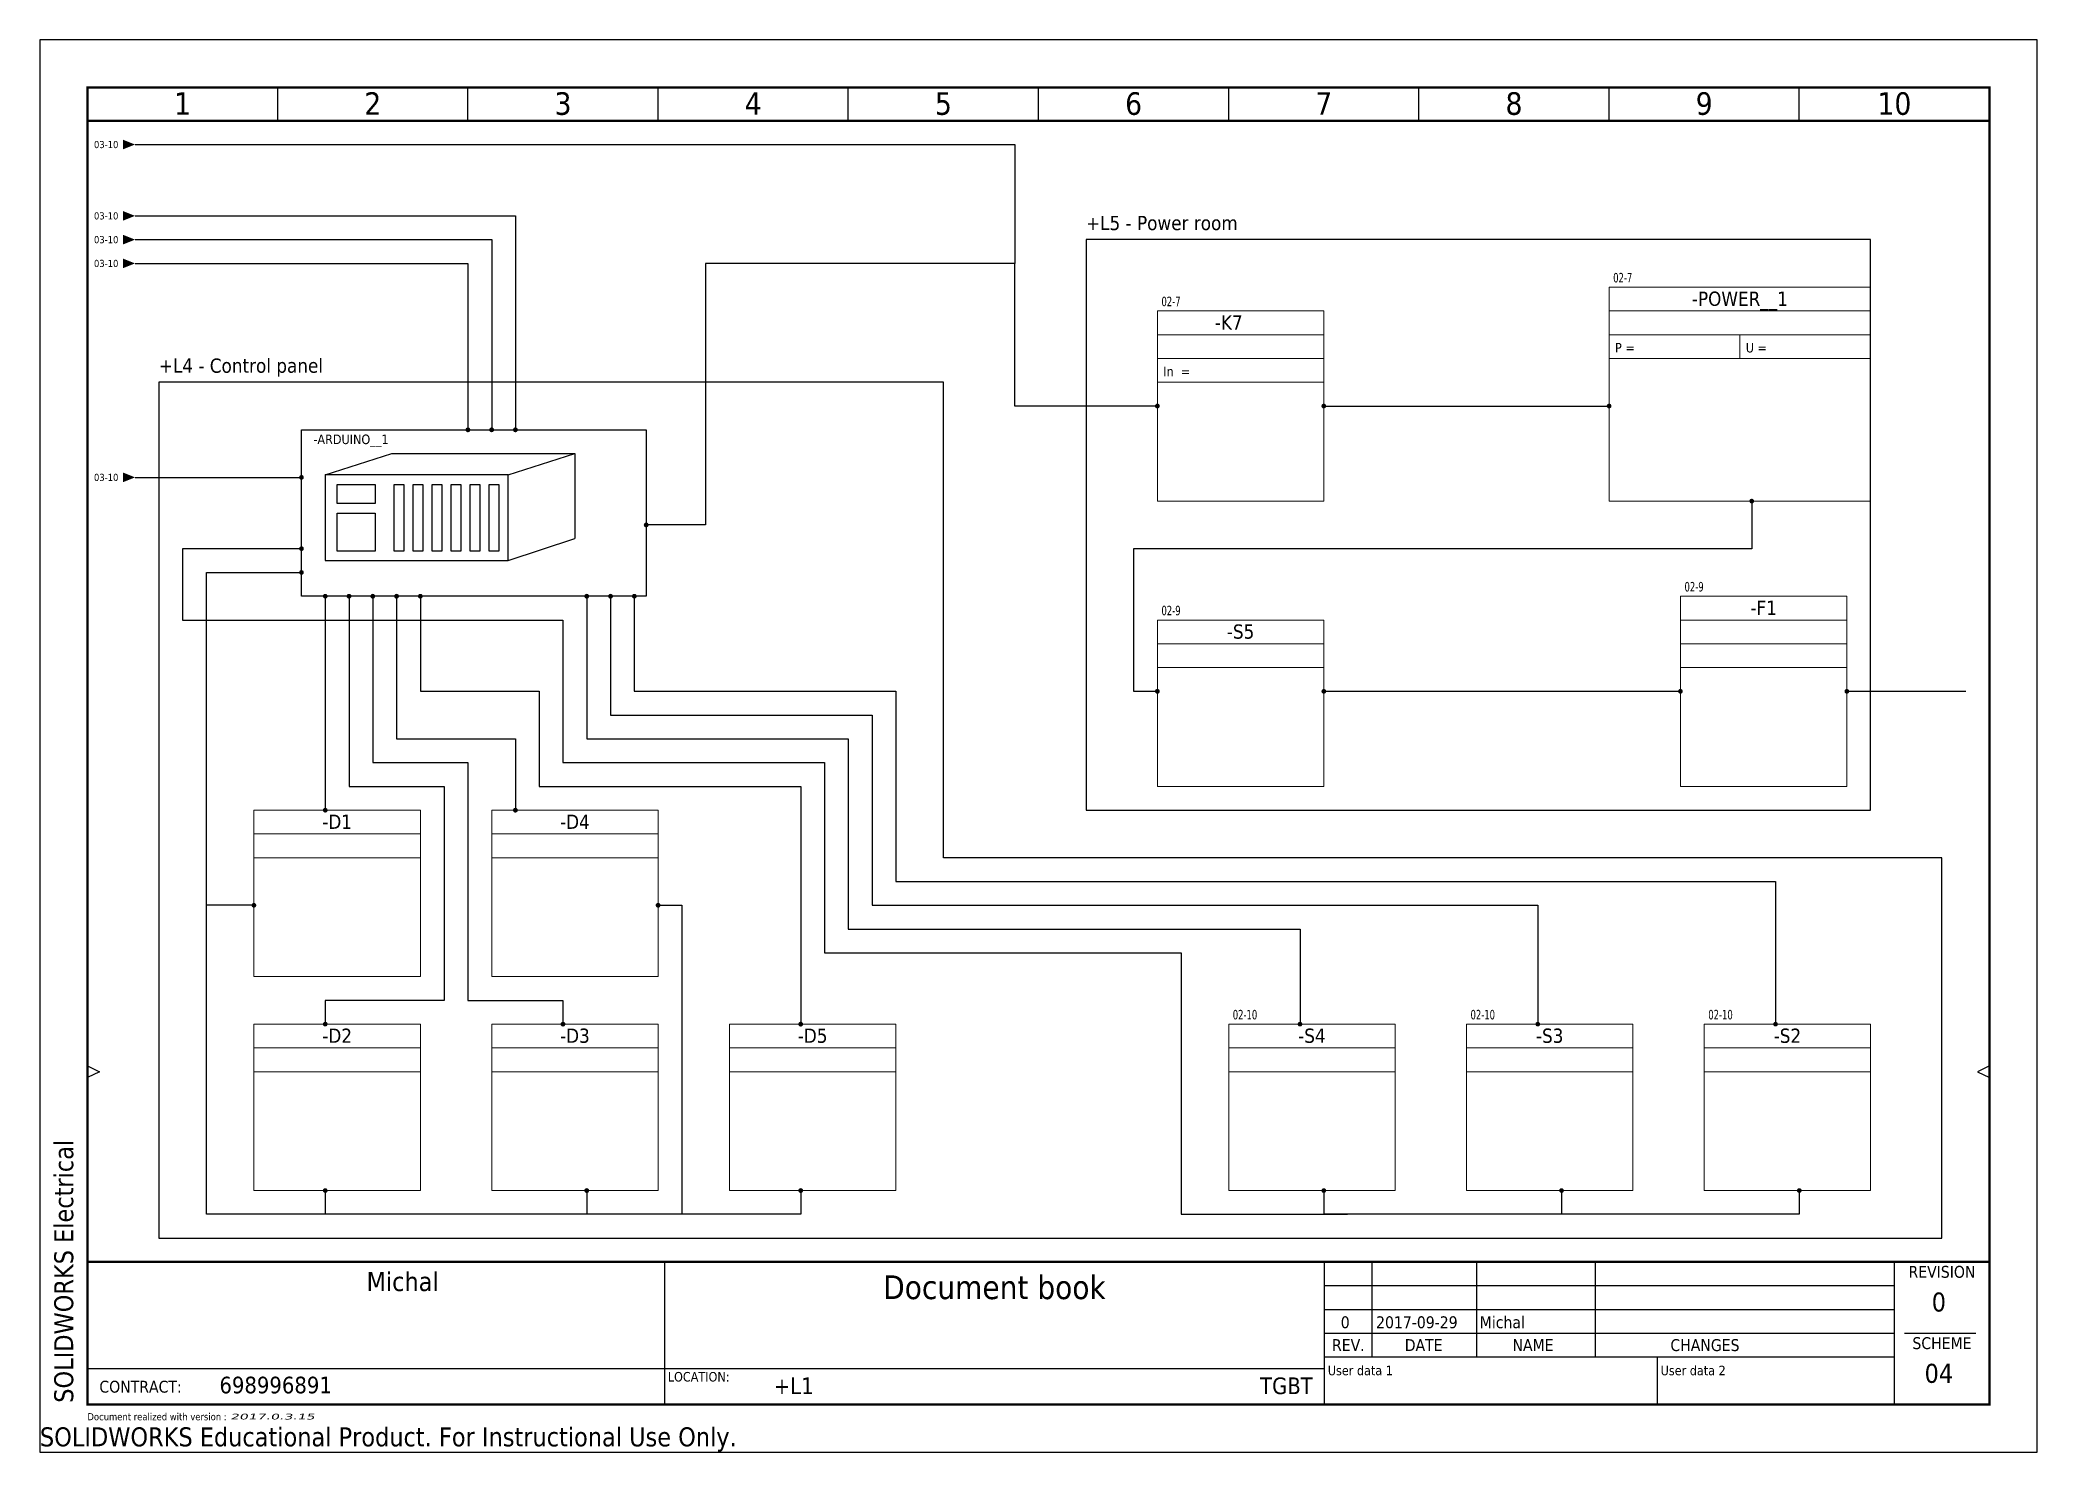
# Model space of a CAD drawing. Header units: millimetres. Extents: x 0 to 420, y 0 to 297.
import ezdxf
from ezdxf.enums import TextEntityAlignment as Align
from ezdxf.lldxf.tags import DXFTag

# ---------------------------------------------------------------- set-up
doc = ezdxf.new("R2010")
doc.units = ezdxf.units.MM
doc.header["$LTSCALE"] = 10
doc.linetypes.add('CONTINU', pattern=[0])
doc.layers.add('DoNotPrint', color=7, linetype='Continuous', plot=False)
doc.layers.add('TITLEBLOCK', color=7, linetype='Continuous')
doc.styles.add('Style2', font='')
doc.styles.add('TAHOMA_STANDARD', font='tahoma.ttf')
doc.styles.add('tr_lcontour', font='', dxfattribs={"height": 3})
doc.styles.add('tr_link', font='', dxfattribs={"height": 1.5})
doc.styles.get('Style2').set_extended_font_data('Tahoma')
doc.styles.get('tr_lcontour').set_extended_font_data('Tahoma')
doc.styles.get('tr_link').set_extended_font_data('Tahoma')
tags = doc.linetypes.add('INTERROMPU', pattern=[0.75, 0.5, -0.25]).pattern_tags.tags
tags[6:7] = [DXFTag(74, 4), DXFTag(75, 0), DXFTag(340, '0'), DXFTag(46, 0.0), DXFTag(50, 0.0), DXFTag(44, 0.0), DXFTag(45, 0.0)]
tags[4:5] = [DXFTag(74, 4), DXFTag(75, 0), DXFTag(340, '0'), DXFTag(46, 0.0), DXFTag(50, 0.0), DXFTag(44, 0.0), DXFTag(45, 0.0)]

# ---------------------------------------------------------------- blocks, each defined once
blk = doc.blocks.new('TR_FDP_BASEA3CA_EN')
at = {"color": 7}
for p, q in [((50, 280), (50, 287)), ((90, 280), (90, 287)), ((130, 280), (130, 287)), ((170, 280), (170, 287)), ((210, 280), (210, 287)), ((250, 280), (250, 287)), ((290, 280), (290, 287)), ((330, 280), (330, 287)), ((370, 280), (370, 287)), ((10, 81.25), (12.5, 80)), ((12.5, 80), (10, 78.75)), ((410, 81.25), (407.5, 80)), ((407.5, 80), (410, 78.75)), ((131.41, 10), (131.41, 40)), ((270.16, 10), (270.16, 40)), ((280.16, 20), (280.16, 40)), ((302.16, 20), (302.16, 40)), ((327.16, 20), (327.16, 40)), ((390, 10), (390, 40)), ((270.16, 35), (390, 35)), ((270.16, 30), (390, 30)), ((270.16, 25), (390, 25)), ((392.11, 25), (407.11, 25)), ((270.16, 17.5), (10, 17.5)), ((270.16, 20), (390, 20)), ((340.08, 20), (340.08, 10))]:
    blk.add_line(p, q, dxfattribs=at)
at = {"color": 7, "const_width": 0.5}
blk.add_lwpolyline([(10, 287), (410, 287), (410, 10), (10, 10)], close=True, dxfattribs=at)
for points in [[(10, 280), (410, 280)], [(10, 40), (410, 40)]]:
    blk.add_lwpolyline(points, dxfattribs=at)
at = {"layer": 'DoNotPrint', "color": 7}
for p, q in [((420, 297), (0, 297)), ((0, 297), (0, 0)), ((420, 0), (420, 297)), ((0, 0), (420, 0))]:
    blk.add_line(p, q, dxfattribs=at)
at = {"color": 7, "style": 'TAHOMA_STANDARD'}
for s, p in [('REVISION', (400, 37.91)), ('CHANGES', (350.16, 22.5)), ('SCHEME', (400, 22.91))]:
    blk.add_text(s, height=2.5, dxfattribs=at).set_placement(p, align=Align.MIDDLE_CENTER)
for s, p in [('REV.', (275.16, 22.5)), ('DATE', (291, 22.5)), ('NAME', (314, 22.5))]:
    blk.add_text(s, height=2.5, dxfattribs=at).set_placement(p, align=Align.MIDDLE)
for s, height, p in [('LOCATION:', 2, (132.04, 15.84)), ('CONTRACT:', 2.5, (12.5, 13.75)), ('Document realized with version :', 1.5, (9.99, 7.44))]:
    blk.add_text(s, height=height, dxfattribs=at).set_placement(p, align=Align.MIDDLE_LEFT)
for tag, height, p in [('#COL', 4.75, (30, 281.25)), ('#COL', 4.75, (70, 281.25)), ('#COL', 4.75, (110, 281.25)), ('#COL', 4.75, (150, 281.25)), ('#COL', 4.75, (190, 281.25)), ('#COL', 4.75, (230, 281.25)), ('#COL', 4.75, (270, 281.25)), ('#COL', 4.75, (310, 281.25)), ('#COL', 4.75, (350, 281.25)), ('#COL', 4.75, (390, 281.25)), ('#PROJECT_DWG_OFFICE', 4, (76.27, 33.86)), ('#BUNDLE_TZ_0_L1', 5, (200.73, 32.17)), ('#PROJECT_DWG_OFFICE_ADDRESS_1', 3, (76.27, 28.22)), ('#PROJECT_DWG_OFFICE_ADDRESS_2', 3, (76.27, 24.16)), ('#FOLIO_TZ_1_L1', 4, (200.8, 24.51)), ('#PROJECT_DWG_OFFICE_ADDRESS_3', 3, (76.27, 19.93)), ('#FOLIO_TZ_2_L1', 4, (200.74, 18.8))]:
    blk.add_attdef(tag, text='', height=height, dxfattribs=at).set_placement(p, align=Align.CENTER)
blk.add_attdef('#APP_NAME', text='', height=4, rotation=90, dxfattribs=at).set_placement((5, 10.37), align=Align.MIDDLE_LEFT)
for tag, height, p in [('#REV_NO_-0', 2.5, (274.5, 37.3)), ('#REV_NO_-1', 2.5, (274.5, 32.4)), ('#REV_NO', 4, (399.35, 31.56)), ('#REV_NO_-2', 2.5, (274.5, 27.3)), ('#FOLIO_TAG', 4, (399.35, 16.56))]:
    blk.add_attdef(tag, text='', height=height, dxfattribs=at).set_placement(p, align=Align.MIDDLE_CENTER)
for tag, height, p in [('#REV_CREATED_ON_-0', 2.5, (281, 37.2)), ('#REV_CREATED_BY_-0', 2.5, (302.7, 37.3)), ('#REV_NO_-0_TZ_0_L1', 2.5, (327.9, 37.3)), ('#REV_CREATED_BY_-1', 2.5, (302.7, 32.4)), ('#REV_CREATED_ON_-1', 2.5, (281, 32.1)), ('#REV_NO_-1_TZ_0_L1', 2.5, (327.9, 32.1)), ('#REV_CREATED_ON_-2', 2.5, (281, 27.3)), ('#REV_CREATED_BY_-2', 2.5, (302.8, 27.3)), ('#REV_NO_-2_TZ_0_L1', 2.5, (327.9, 27.5)), ('#FOLIO_LOC_TAG', 3.5, (154.33, 13.94))]:
    blk.add_attdef(tag, text='', height=height, dxfattribs=at).set_placement(p, align=Align.MIDDLE_LEFT)
for tag, p, height in [('##BUNDLE_TX_0_EN', (270.84, 16.16), 2), ('##BUNDLE_TX_1_EN', (340.84, 16.16), 2), ('#BUNDLE_TX_0', (271.84, 12.16), 2.5), ('#BUNDLE_TX_1', (342.1, 12.16), 2.5)]:
    blk.add_attdef(tag, p, '', height=height, dxfattribs=at)
blk.add_attdef('#PROJECT_CONTRACT_NUM', text='', height=3.5, dxfattribs=at).set_placement((37.75, 11.3), align=Align.BOTTOM_LEFT)
blk.add_attdef('#FOLIO_LOC_TZ_0_L1', text='', height=3.5, dxfattribs=at).set_placement((267.68, 13.94), align=Align.MIDDLE_RIGHT)
at = {"color": 7, "style": 'TAHOMA_STANDARD', "oblique": 15, "width": 2.071003}
blk.add_attdef('#ELVER', text='', height=1.21, dxfattribs=at).set_placement((40, 7.46), align=Align.MIDDLE_LEFT)
blk = doc.blocks.new('TR_AR-API')
for p, q in [((5, -9.5), (19, -5)), ((19, -5), (57.5, -5)), ((43.5, -9.5), (57.5, -5)), ((57.5, -5), (57.5, -22.83)), ((5, -9.5), (5, -27.5)), ((43.5, -9.5), (5, -9.5)), ((19.5, -25.5), (19.5, -11.5)), ((19.5, -11.5), (21.5, -11.5)), ((21.5, -11.5), (21.5, -25.5)), ((23.5, -25.5), (23.5, -11.5)), ((23.5, -11.5), (25.5, -11.5)), ((25.5, -11.5), (25.5, -25.5)), ((27.5, -25.5), (27.5, -11.5)), ((27.5, -11.5), (29.5, -11.5)), ((29.5, -11.5), (29.5, -25.5)), ((31.5, -25.5), (31.5, -11.5)), ((31.5, -11.5), (33.5, -11.5)), ((33.5, -11.5), (33.5, -25.5)), ((35.5, -25.5), (35.5, -11.5)), ((35.5, -11.5), (37.5, -11.5)), ((37.5, -11.5), (37.5, -25.5)), ((39.5, -25.5), (39.5, -11.5)), ((39.5, -11.5), (41.5, -11.5)), ((41.5, -11.5), (41.5, -25.5)), ((43.5, -27.5), (43.5, -9.5)), ((43.5, -27.5), (57.5, -22.83)), ((5, -27.5), (43.5, -27.5)), ((21.5, -25.5), (19.5, -25.5)), ((25.5, -25.5), (23.5, -25.5)), ((29.5, -25.5), (27.5, -25.5)), ((33.5, -25.5), (31.5, -25.5)), ((37.5, -25.5), (35.5, -25.5)), ((41.5, -25.5), (39.5, -25.5))]:
    blk.add_line(p, q)
at = {"color": 253}
for p, q in [((7.5, -11.5), (15.5, -11.5)), ((7.5, -15.5), (7.5, -11.5)), ((15.5, -11.5), (15.5, -15.5)), ((15.5, -15.5), (7.5, -15.5)), ((7.5, -25.5), (7.5, -17.5)), ((7.5, -17.5), (15.5, -17.5)), ((15.5, -17.5), (15.5, -25.5)), ((15.5, -25.5), (7.5, -25.5))]:
    blk.add_line(p, q, dxfattribs=at)
at = {"style": 'TAHOMA_STANDARD'}
for tag, p in [('#TAG', (2.5, -3)), ('#TD_1', (2.5, -5.5)), ('#COM_TX_0', (52.5, -27.5)), ('#COM_TX_1', (52.5, -30))]:
    blk.add_attdef(tag, p, '', height=2, dxfattribs=at)
blk = doc.blocks.new('EW_SY_PowerSupply_1')
at = {"lineweight": 20}
for p, q in [((55, 0), (55, -15)), ((27.5, -10), (27.5, -15))]:
    blk.add_line(p, q, dxfattribs=at)
at = {"linetype": 'Continuous', "lineweight": 20}
for p, q in [((0, -5), (55, -5)), ((55, -10), (0, -10)), ((55, -15), (0, -15))]:
    blk.add_line(p, q, dxfattribs=at)
at = {"lineweight": 20, "style": 'Style2'}
for s, p in [('P = ', (1.24, -13.73)), ('U = ', (28.74, -13.73))]:
    blk.add_text(s, height=2, dxfattribs=at).set_placement(p)
at = {"linetype": 'CONTINU', "style": 'TAHOMA_STANDARD', "width": 0.75}
blk.add_attdef('#CROSS_REF', text='', height=2, dxfattribs=at).set_placement((0.86, 0.4), align=Align.BOTTOM_LEFT)
at = {"lineweight": 20, "style": 'TAHOMA_STANDARD'}
for tag, height, p in [('#TAG', 3, (27.5, -4.83)), ('#REF_DES_2', 2, (27.5, -9))]:
    blk.add_attdef(tag, text='', height=height, dxfattribs=at).set_placement(p, align=Align.BOTTOM_CENTER)
at = {"lineweight": 20}
for tag, style, p in [('#TD_2', 'Style2', (7.45, -14.32)), ('#TD_4', 'Style2', (34.94, -14.31)), ('#COM_TX_0', 'TAHOMA_STANDARD', (1, -19))]:
    blk.add_attdef(tag, text='', height=2, dxfattribs=dict(at, style=style)).set_placement(p, align=Align.BOTTOM_LEFT)
blk = doc.blocks.new('LED')
at = {"lineweight": 20}
blk.add_line((35, 0), (35, -10), dxfattribs=at)
at = {"linetype": 'Continuous', "lineweight": 20}
for p, q in [((0, -5), (35, -5)), ((35, -10), (0, -10))]:
    blk.add_line(p, q, dxfattribs=at)
at = {"linetype": 'CONTINU', "style": 'TAHOMA_STANDARD', "width": 0.75}
blk.add_attdef('#CROSS_REF', text='', height=2, dxfattribs=at).set_placement((0.86, 0.4), align=Align.BOTTOM_LEFT)
at = {"lineweight": 20, "style": 'TAHOMA_STANDARD'}
for tag, height, p in [('#TAG', 3, (17.5, -4.83)), ('#REF_DES_2', 2, (17.5, -9))]:
    blk.add_attdef(tag, text='', height=height, dxfattribs=at).set_placement(p, align=Align.BOTTOM_CENTER)
blk.add_attdef('#COM_TX_0', text='', height=2, dxfattribs=at).set_placement((1, -14), align=Align.BOTTOM_LEFT)
blk = doc.blocks.new('EW_SY_PushButtonRun')
at = {"lineweight": 20}
blk.add_line((35, 0), (35, -10), dxfattribs=at)
at = {"linetype": 'Continuous', "lineweight": 20}
for p, q in [((0, -5), (35, -5)), ((35, -10), (0, -10))]:
    blk.add_line(p, q, dxfattribs=at)
at = {"linetype": 'CONTINU', "style": 'TAHOMA_STANDARD', "width": 0.75}
blk.add_attdef('#CROSS_REF', text='', height=2, dxfattribs=at).set_placement((0.86, 0.4), align=Align.BOTTOM_LEFT)
at = {"lineweight": 20, "style": 'TAHOMA_STANDARD'}
for tag, height, p in [('#TAG', 3, (17.5, -4.83)), ('#REF_DES_2', 2, (17.5, -9))]:
    blk.add_attdef(tag, text='', height=height, dxfattribs=at).set_placement(p, align=Align.BOTTOM_CENTER)
blk.add_attdef('#COM_TX_0', text='', height=2, dxfattribs=at).set_placement((1, -14), align=Align.BOTTOM_LEFT)
blk = doc.blocks.new('TR-ILINK')
blk.add_line((0, -2.5), (0, -2.5))
at = {"extrusion": (0, 0, -1)}
blk.add_solid([(1, 2.5), (-1, 2.5), (0, 0)], dxfattribs=at)
blk = doc.blocks.new('EW_SY_Relay2')
at = {"lineweight": 20}
blk.add_line((35, 0), (35, -15), dxfattribs=at)
at = {"linetype": 'Continuous', "lineweight": 20}
for p, q in [((0, -5), (35, -5)), ((35, -10), (0, -10)), ((35, -15), (0, -15))]:
    blk.add_line(p, q, dxfattribs=at)
at = {"lineweight": 20, "style": 'Style2'}
blk.add_text('In  = ', height=2, dxfattribs=at).set_placement((1.24, -13.73))
at = {"linetype": 'CONTINU', "style": 'TAHOMA_STANDARD', "width": 0.75}
blk.add_attdef('#CROSS_REF', text='', height=2, dxfattribs=at).set_placement((0.86, 0.4), align=Align.BOTTOM_LEFT)
at = {"lineweight": 20, "style": 'TAHOMA_STANDARD'}
for tag, height, p in [('#TAG', 3, (17.5, -4.83)), ('#REF_DES_2', 2, (17.5, -9))]:
    blk.add_attdef(tag, text='', height=height, dxfattribs=at).set_placement(p, align=Align.BOTTOM_CENTER)
at = {"lineweight": 20}
for tag, style, p in [('#TD_1', 'Style2', (8.87, -14)), ('#COM_TX_0', 'TAHOMA_STANDARD', (1, -19))]:
    blk.add_attdef(tag, text='', height=2, dxfattribs=dict(at, style=style)).set_placement(p, align=Align.BOTTOM_LEFT)
blk = doc.blocks.new('EW_SY_FuseSwitch')
at = {"lineweight": 20}
blk.add_line((35, 0), (35, -15), dxfattribs=at)
at = {"linetype": 'Continuous', "lineweight": 20}
for p, q in [((0, -5), (35, -5)), ((35, -10), (0, -10)), ((35, -15), (0, -15))]:
    blk.add_line(p, q, dxfattribs=at)
at = {"linetype": 'CONTINU', "style": 'TAHOMA_STANDARD', "width": 0.75}
blk.add_attdef('#CROSS_REF', text='', height=2, dxfattribs=at).set_placement((0.86, 0.4), align=Align.BOTTOM_LEFT)
at = {"lineweight": 20, "style": 'TAHOMA_STANDARD'}
for tag, height, p in [('#TAG', 3, (17.5, -4.83)), ('#REF_DES_2', 2, (17.5, -9))]:
    blk.add_attdef(tag, text='', height=height, dxfattribs=at).set_placement(p, align=Align.BOTTOM_CENTER)
at = {"lineweight": 20}
for tag, style, p in [('#TD_4', 'Style2', (2.11, -14.32)), ('#COM_TX_0', 'TAHOMA_STANDARD', (1, -19))]:
    blk.add_attdef(tag, text='', height=2, dxfattribs=dict(at, style=style)).set_placement(p, align=Align.BOTTOM_LEFT)
blk = doc.blocks.new('EW_SY_PushButtonStop')
at = {"lineweight": 20}
blk.add_line((35, 0), (35, -10), dxfattribs=at)
at = {"linetype": 'Continuous', "lineweight": 20}
for p, q in [((0, -5), (35, -5)), ((35, -10), (0, -10))]:
    blk.add_line(p, q, dxfattribs=at)
at = {"linetype": 'CONTINU', "style": 'TAHOMA_STANDARD', "width": 0.75}
blk.add_attdef('#CROSS_REF', text='', height=2, dxfattribs=at).set_placement((0.86, 0.4), align=Align.BOTTOM_LEFT)
at = {"lineweight": 20, "style": 'TAHOMA_STANDARD'}
for tag, height, p in [('#TAG', 3, (17.5, -4.83)), ('#REF_DES_2', 2, (17.5, -9))]:
    blk.add_attdef(tag, text='', height=height, dxfattribs=at).set_placement(p, align=Align.BOTTOM_CENTER)
blk.add_attdef('#COM_TX_0', text='', height=2, dxfattribs=at).set_placement((1, -14), align=Align.BOTTOM_LEFT)

msp = doc.modelspace()

# ---------------------------------------------------------------- linework, layer by layer
at = {"color": 5, "linetype": 'Continuous'}
for points in [[(20, 275), (135, 275), (135, 275), (205, 275)], [(205, 275), (205, 265), (205, 265), (205, 250)], [(20, 260), (100, 260), (100, 215)], [(20, 255), (95, 255), (95, 215)], [(20, 250), (90, 250), (90, 215)], [(140, 250), (140, 250), (140, 195), (127.5, 195)], [(235, 220), (205, 220), (205, 250), (140, 250)], [(270, 220), (320, 220), (320, 220), (330, 220)], [(20, 205), (40, 205), (40, 205), (55, 205)], [(55, 190), (30, 190), (30, 175), (110, 175), (110, 145), (165, 145), (165, 105), (240, 105), (240, 50), (275, 50)], [(35, 170), (35, 170), (35, 185), (55, 185)], [(60, 180), (60, 150), (60, 150), (60, 135)], [(65, 180), (65, 140), (85, 140), (85, 95), (60, 95), (60, 90)], [(70, 180), (70, 145), (90, 145), (90, 95), (110, 95), (110, 90)], [(75, 180), (75, 150), (100, 150), (100, 135)], [(80, 180), (80, 160), (105, 160), (105, 140), (160, 140), (160, 90)], [(115, 180), (115, 150), (170, 150), (170, 110), (265, 110), (265, 90)], [(120, 180), (120, 155), (175, 155), (175, 115), (315, 115), (315, 90)], [(125, 180), (125, 160), (180, 160), (180, 120), (365, 120), (365, 90)], [(130, 115), (135, 115), (135, 50), (35, 50), (35, 170), (35, 170)], [(45, 115), (40, 115), (40, 115), (35, 115)], [(60, 55), (60, 55), (60, 55), (60, 50)], [(115, 55), (115, 50), (115, 50), (115, 50)], [(160, 55), (160, 50), (130, 50)], [(320, 55), (320, 50), (270, 50)], [(270, 55), (270, 55), (270, 55), (270, 50)], [(370, 55), (370, 50), (315, 50)]]:
    msp.add_lwpolyline(points, dxfattribs=at)
at = {"color": 21, "linetype": 'Continuous'}
for points in [[(220, 135), (385, 135), (385, 255), (220, 255)], [(25, 225), (25, 45), (400, 45), (400, 125), (190, 125), (190, 225)]]:
    msp.add_lwpolyline(points, close=True, dxfattribs=at)
at = {"linetype": 'INTERROMPU', "lineweight": 20}
for points in [[(330, 245), (385, 245), (385, 200), (330, 200)], [(235, 240), (270, 240), (270, 200), (235, 200)], [(345, 180), (380, 180), (380, 140), (345, 140)], [(235, 175), (270, 175), (270, 140), (235, 140)], [(45, 135), (80, 135), (80, 100), (45, 100)], [(95, 135), (130, 135), (130, 100), (95, 100)], [(45, 90), (80, 90), (80, 55), (45, 55)], [(95, 90), (130, 90), (130, 55), (95, 55)], [(145, 90), (180, 90), (180, 55), (145, 55)], [(250, 90), (285, 90), (285, 55), (250, 55)], [(300, 90), (335, 90), (335, 55), (300, 55)], [(350, 90), (385, 90), (385, 55), (350, 55)]]:
    msp.add_lwpolyline(points, close=True, dxfattribs=at)
at = {"color": 12}
for points in [[(235.28, 220, 0.45, 0.45, 1), (234.72, 220, 0.45, 0.45, 1)], [(270.27, 220, 0.45, 0.45, 1), (269.73, 220, 0.45, 0.45, 1)], [(330.27, 220, 0.45, 0.45, 1), (329.73, 220, 0.45, 0.45, 1)], [(90.28, 215, 0.45, 0.45, 1), (89.72, 215, 0.45, 0.45, 1)], [(95.28, 215, 0.45, 0.45, 1), (94.72, 215, 0.45, 0.45, 1)], [(100.28, 215, 0.45, 0.45, 1), (99.72, 215, 0.45, 0.45, 1)], [(55.27, 205, 0.45, 0.45, 1), (54.73, 205, 0.45, 0.45, 1)], [(360.27, 200, 0.45, 0.45, 1), (359.73, 200, 0.45, 0.45, 1)], [(127.78, 195, 0.45, 0.45, 1), (127.22, 195, 0.45, 0.45, 1)], [(55.27, 190, 0.45, 0.45, 1), (54.73, 190, 0.45, 0.45, 1)], [(55.27, 185, 0.45, 0.45, 1), (54.73, 185, 0.45, 0.45, 1)], [(60.27, 180, 0.45, 0.45, 1), (59.73, 180, 0.45, 0.45, 1)], [(65.28, 180, 0.45, 0.45, 1), (64.72, 180, 0.45, 0.45, 1)], [(70.28, 180, 0.45, 0.45, 1), (69.72, 180, 0.45, 0.45, 1)], [(75.28, 180, 0.45, 0.45, 1), (74.72, 180, 0.45, 0.45, 1)], [(80.28, 180, 0.45, 0.45, 1), (79.72, 180, 0.45, 0.45, 1)], [(115.28, 180, 0.45, 0.45, 1), (114.72, 180, 0.45, 0.45, 1)], [(120.28, 180, 0.45, 0.45, 1), (119.72, 180, 0.45, 0.45, 1)], [(125.28, 180, 0.45, 0.45, 1), (124.72, 180, 0.45, 0.45, 1)], [(235.28, 160, 0.45, 0.45, 1), (234.72, 160, 0.45, 0.45, 1)], [(270.27, 160, 0.45, 0.45, 1), (269.73, 160, 0.45, 0.45, 1)], [(345.27, 160, 0.45, 0.45, 1), (344.73, 160, 0.45, 0.45, 1)], [(380.27, 160, 0.45, 0.45, 1), (379.73, 160, 0.45, 0.45, 1)], [(60.27, 135, 0.45, 0.45, 1), (59.73, 135, 0.45, 0.45, 1)], [(100.28, 135, 0.45, 0.45, 1), (99.72, 135, 0.45, 0.45, 1)], [(45.27, 115, 0.45, 0.45, 1), (44.73, 115, 0.45, 0.45, 1)], [(130.28, 115, 0.45, 0.45, 1), (129.72, 115, 0.45, 0.45, 1)], [(60.27, 90, 0.45, 0.45, 1), (59.73, 90, 0.45, 0.45, 1)], [(110.28, 90, 0.45, 0.45, 1), (109.72, 90, 0.45, 0.45, 1)], [(160.28, 90, 0.45, 0.45, 1), (159.72, 90, 0.45, 0.45, 1)], [(265.27, 90, 0.45, 0.45, 1), (264.73, 90, 0.45, 0.45, 1)], [(315.27, 90, 0.45, 0.45, 1), (314.73, 90, 0.45, 0.45, 1)], [(365.27, 90, 0.45, 0.45, 1), (364.73, 90, 0.45, 0.45, 1)], [(60.27, 55, 0.45, 0.45, 1), (59.73, 55, 0.45, 0.45, 1)], [(115.28, 55, 0.45, 0.45, 1), (114.72, 55, 0.45, 0.45, 1)], [(160.28, 55, 0.45, 0.45, 1), (159.72, 55, 0.45, 0.45, 1)], [(270.27, 55, 0.45, 0.45, 1), (269.73, 55, 0.45, 0.45, 1)], [(320.27, 55, 0.45, 0.45, 1), (319.73, 55, 0.45, 0.45, 1)], [(370.27, 55, 0.45, 0.45, 1), (369.73, 55, 0.45, 0.45, 1)]]:
    msp.add_lwpolyline(points, format="xyseb", close=True, dxfattribs=at)
msp.add_lwpolyline([(55, 215), (127.5, 215), (127.5, 180), (55, 180)], close=True)
at = {"color": 7, "linetype": 'Continuous'}
for points in [[(360, 200), (360, 190), (230, 190), (230, 160), (235, 160)], [(270, 160), (280, 160), (280, 160), (345, 160)], [(380, 160), (390, 160), (390, 160), (405, 160)]]:
    msp.add_lwpolyline(points, dxfattribs=at)

# ---------------------------------------------------------------- block references
at = {"rotation": 90}
for p in [(20, 275), (20, 260), (20, 255), (20, 250), (20, 205)]:
    msp.add_blockref('TR-ILINK', p, dxfattribs=at)
for name, p, values in [('EW_SY_PowerSupply_1', (330, 245), {'#TAG': '-POWER__1', '#CROSS_REF': '02-7'}), ('TR_AR-API', (55, 215), {'#TAG': '-ARDUINO__1'}), ('EW_SY_FuseSwitch', (345, 180), {'#TAG': '-F1', '#CROSS_REF': '02-9'}), ('EW_SY_PushButtonStop', (235, 175), {'#CROSS_REF': '02-9', '#TAG': '-S5'}), ('LED', (45, 135), {'#TAG': '-D1'}), ('LED', (95, 135), {'#TAG': '-D4'}), ('EW_SY_PushButtonRun', (250, 90), {'#CROSS_REF': '02-10', '#TAG': '-S4'}), ('EW_SY_PushButtonRun', (300, 90), {'#CROSS_REF': '02-10', '#TAG': '-S3'}), ('EW_SY_PushButtonRun', (350, 90), {'#CROSS_REF': '02-10', '#TAG': '-S2'}), ('LED', (45, 90), {'#TAG': '-D2'}), ('LED', (95, 90), {'#TAG': '-D3'}), ('LED', (145, 90), {'#TAG': '-D5'})]:
    msp.add_blockref(name, p).add_auto_attribs(values)
ref = msp.add_blockref('EW_SY_Relay2', (235, 240))
ref.add_attrib('#CROSS_REF', '02-7', dxfattribs={"linetype": 'CONTINU', "height": 2, "style": 'TAHOMA_STANDARD', "width": 0.75}).set_placement((235.86, 240.4), align=Align.BOTTOM_LEFT)
ref.add_attrib('#TAG', '-K7', dxfattribs={"lineweight": 20, "height": 3, "style": 'TAHOMA_STANDARD'}).set_placement((250, 235.17), align=Align.BOTTOM_CENTER)
at = {"layer": 'TITLEBLOCK'}
ref = msp.add_blockref('TR_FDP_BASEA3CA_EN', (0, 0), dxfattribs=at)
ref.add_attrib('#COL', '1', dxfattribs={"layer": '0', "color": 7, "height": 4.75, "style": 'TAHOMA_STANDARD'}).set_placement((30, 281.25), align=Align.CENTER)
ref.add_attrib('#COL', '2', dxfattribs={"layer": '0', "color": 7, "height": 4.75, "style": 'TAHOMA_STANDARD'}).set_placement((70, 281.25), align=Align.CENTER)
ref.add_attrib('#COL', '3', dxfattribs={"layer": '0', "color": 7, "height": 4.75, "style": 'TAHOMA_STANDARD'}).set_placement((110, 281.25), align=Align.CENTER)
ref.add_attrib('#COL', '4', dxfattribs={"layer": '0', "color": 7, "height": 4.75, "style": 'TAHOMA_STANDARD'}).set_placement((150, 281.25), align=Align.CENTER)
ref.add_attrib('#COL', '5', dxfattribs={"layer": '0', "color": 7, "height": 4.75, "style": 'TAHOMA_STANDARD'}).set_placement((190, 281.25), align=Align.CENTER)
ref.add_attrib('#COL', '6', dxfattribs={"layer": '0', "color": 7, "height": 4.75, "style": 'TAHOMA_STANDARD'}).set_placement((230, 281.25), align=Align.CENTER)
ref.add_attrib('#COL', '7', dxfattribs={"layer": '0', "color": 7, "height": 4.75, "style": 'TAHOMA_STANDARD'}).set_placement((270, 281.25), align=Align.CENTER)
ref.add_attrib('#COL', '8', dxfattribs={"layer": '0', "color": 7, "height": 4.75, "style": 'TAHOMA_STANDARD'}).set_placement((310, 281.25), align=Align.CENTER)
ref.add_attrib('#COL', '9', dxfattribs={"layer": '0', "color": 7, "height": 4.75, "style": 'TAHOMA_STANDARD'}).set_placement((350, 281.25), align=Align.CENTER)
ref.add_attrib('#COL', '10', dxfattribs={"layer": '0', "color": 7, "height": 4.75, "style": 'TAHOMA_STANDARD'}).set_placement((390, 281.25), align=Align.CENTER)
ref.add_attrib('#FOLIO_TAG', '04', dxfattribs={"layer": '0', "color": 7, "height": 4, "style": 'TAHOMA_STANDARD'}).set_placement((399.35, 16.56), align=Align.MIDDLE_CENTER)
ref.add_attrib('#FOLIO_LOC_TAG', '+L1', dxfattribs={"layer": '0', "color": 7, "height": 3.5, "style": 'TAHOMA_STANDARD'}).set_placement((154.33, 13.94), align=Align.MIDDLE_LEFT)
ref.add_attrib('#FOLIO_LOC_TZ_0_L1', 'TGBT', dxfattribs={"layer": '0', "color": 7, "height": 3.5, "style": 'TAHOMA_STANDARD'}).set_placement((267.68, 13.94), align=Align.MIDDLE_RIGHT)
ref.add_attrib('#BUNDLE_TZ_0_L1', 'Document book', dxfattribs={"layer": '0', "color": 7, "height": 5, "style": 'TAHOMA_STANDARD'}).set_placement((200.73, 32.17), align=Align.CENTER)
ref.add_attrib('#PROJECT_CONTRACT_NUM', '698996891', dxfattribs={"layer": '0', "color": 7, "height": 3.5, "style": 'TAHOMA_STANDARD'}).set_placement((37.75, 11.3), align=Align.BOTTOM_LEFT)
ref.add_attrib('#REV_NO', '0', dxfattribs={"layer": '0', "color": 7, "height": 4, "style": 'TAHOMA_STANDARD'}).set_placement((399.35, 31.56), align=Align.MIDDLE_CENTER)
ref.add_attrib('#ELVER', '2017.0.3.15', dxfattribs={"layer": '0', "color": 7, "height": 1.2071, "style": 'TAHOMA_STANDARD', "oblique": 15, "width": 2.071003}).set_placement((40, 7.46), align=Align.MIDDLE_LEFT)
ref.add_attrib('#PROJECT_DWG_OFFICE', 'Michal', dxfattribs={"layer": '0', "color": 7, "height": 4, "style": 'TAHOMA_STANDARD'}).set_placement((76.27, 33.86), align=Align.CENTER)
ref.add_attrib('##BUNDLE_TX_0_EN', 'User data 1', (270.84, 16.16), dxfattribs={"layer": '0', "color": 7, "height": 2, "style": 'TAHOMA_STANDARD'})
ref.add_attrib('##BUNDLE_TX_1_EN', 'User data 2', (340.84, 16.16), dxfattribs={"layer": '0', "color": 7, "height": 2, "style": 'TAHOMA_STANDARD'})
ref.add_attrib('#REV_NO_-2', '0', dxfattribs={"layer": '0', "color": 7, "height": 2.5, "style": 'TAHOMA_STANDARD'}).set_placement((274.5, 27.3), align=Align.MIDDLE_CENTER)
ref.add_attrib('#REV_CREATED_ON_-2', '2017-09-29', dxfattribs={"layer": '0', "color": 7, "height": 2.5, "style": 'TAHOMA_STANDARD'}).set_placement((281, 27.3), align=Align.MIDDLE_LEFT)
ref.add_attrib('#REV_CREATED_BY_-2', 'Michal', dxfattribs={"layer": '0', "color": 7, "height": 2.5, "style": 'TAHOMA_STANDARD'}).set_placement((302.8, 27.3), align=Align.MIDDLE_LEFT)
ref.add_attrib('#APP_NAME', 'SOLIDWORKS Electrical', dxfattribs={"layer": '0', "color": 7, "height": 4, "rotation": 90, "style": 'TAHOMA_STANDARD'}).set_placement((5, 10.37), align=Align.MIDDLE_LEFT)

# ---------------------------------------------------------------- texts
at = {"style": 'tr_link'}
for p in [(16.5, 275), (16.5, 260), (16.5, 255), (16.5, 250), (16.5, 205)]:
    msp.add_text('03-10', height=1.5, dxfattribs=at).set_placement(p, align=Align.MIDDLE_RIGHT)
at = {"style": 'tr_lcontour'}
for s, p in [('+L5 - Power room', (220, 257)), ('+L4 - Control panel', (25, 227))]:
    msp.add_text(s, height=3, dxfattribs=at).set_placement(p)
at = {"color": 1, "true_color": 0xff0000, "style": 'TAHOMA_STANDARD'}
msp.add_text('SOLIDWORKS Educational Product. For Instructional Use Only.', height=4, dxfattribs=at).set_placement((0, 0), align=Align.BOTTOM_LEFT)

doc.saveas('drawing.dxf')
